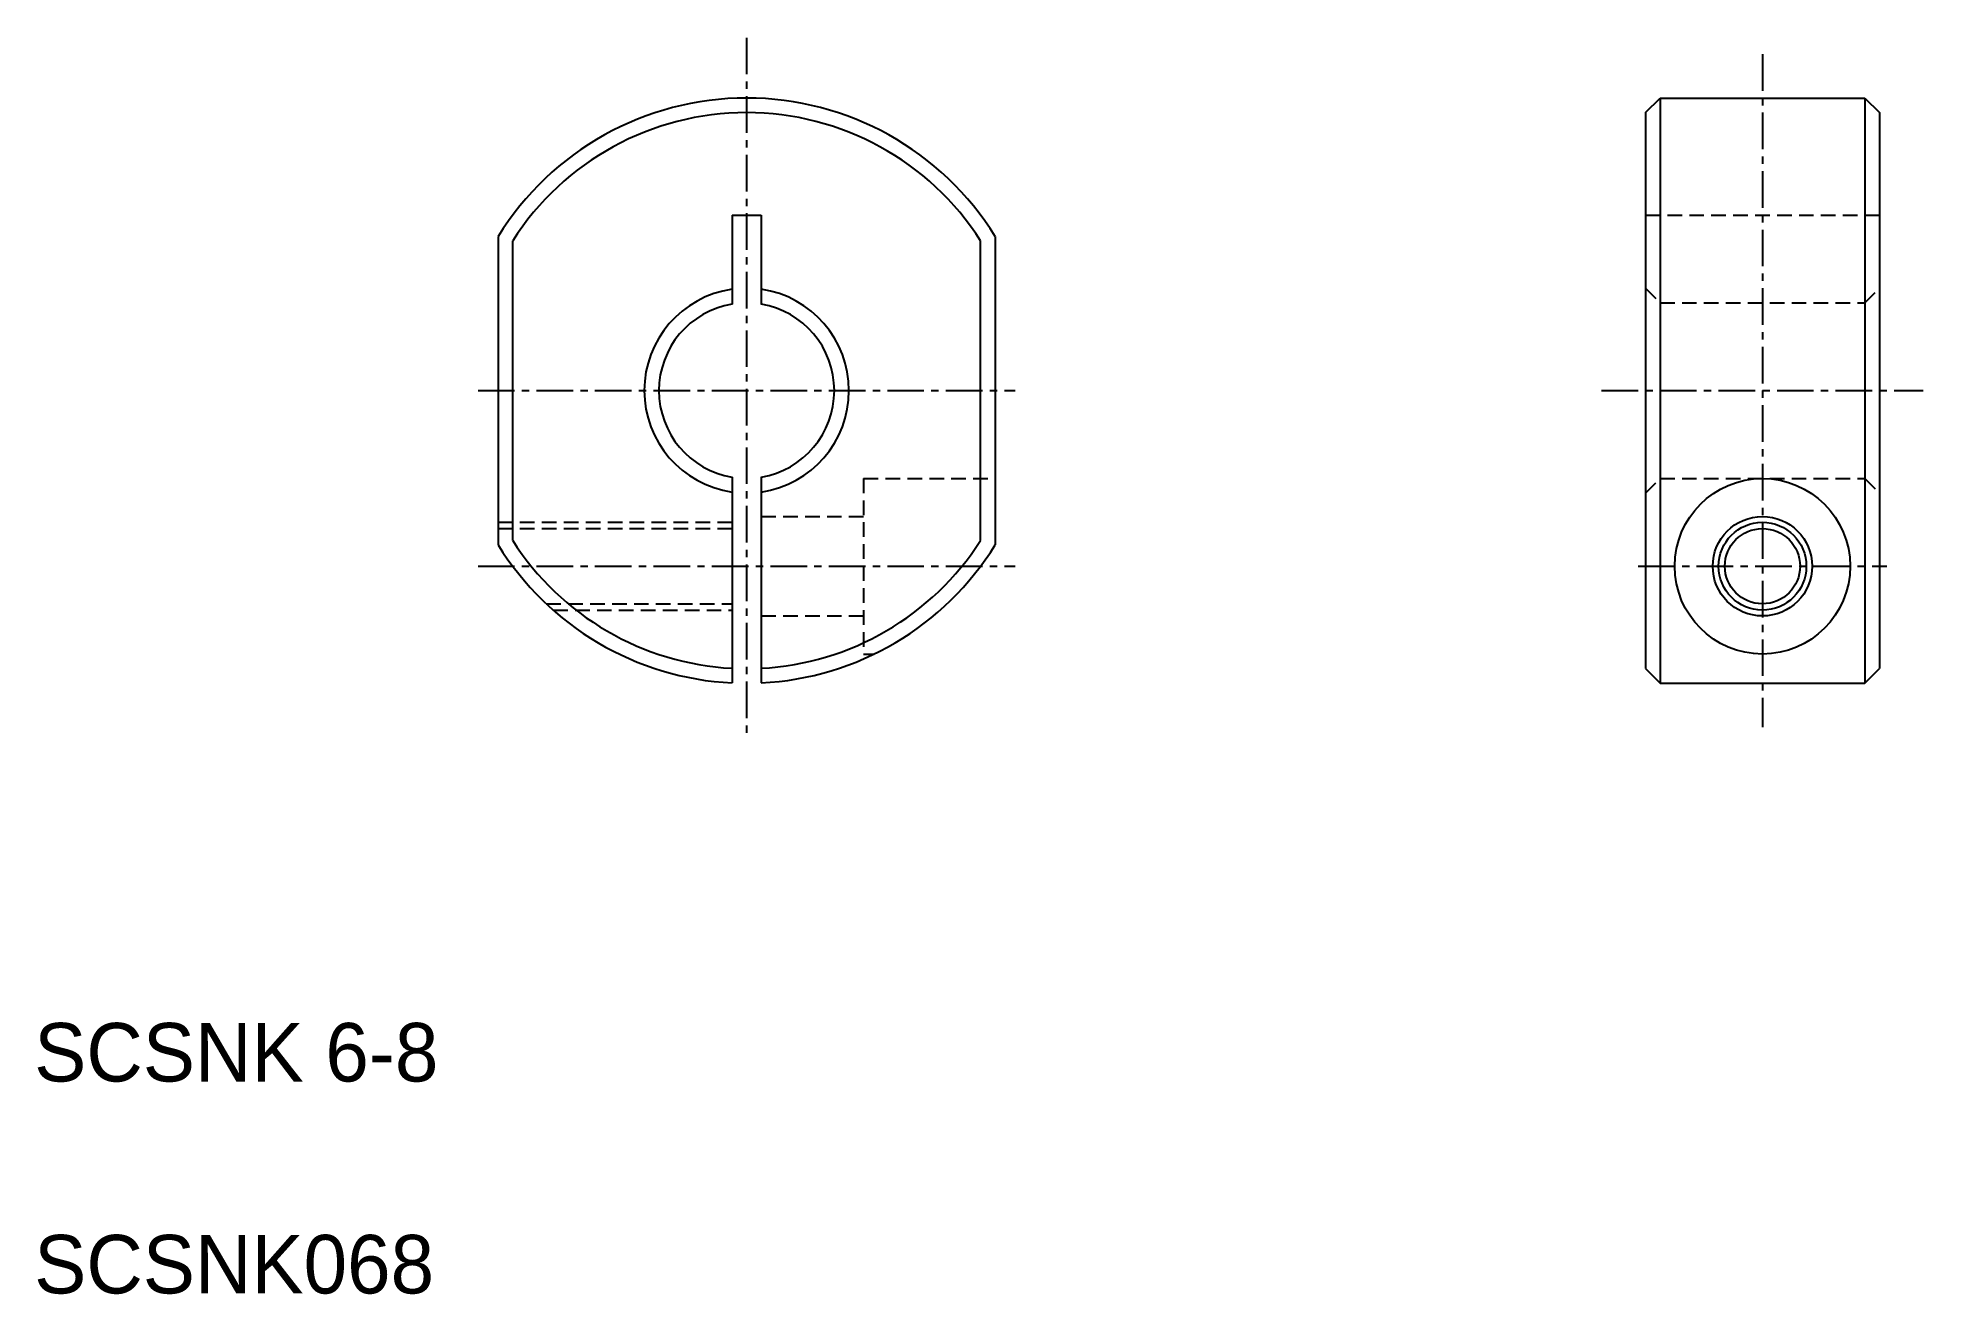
# Model space of a CAD drawing. Extents: x 34.8 to 99.2, y 63.4 to 106.4.
import ezdxf

# ---------------------------------------------------------------- set-up
doc = ezdxf.new("R2010")
doc.units = 0
doc.linetypes.add('CENTER', pattern=[2, 1.25, -0.25, 0.25, -0.25])
doc.linetypes.add('DASHED', pattern=[0.75, 0.5, -0.25])
doc.layers.get('0').update_dxf_attribs({"linetype": 'CONTINUOUS'})
doc.layers.add('CENTER', color=1, linetype='CENTER')

msp = doc.modelspace()

# ---------------------------------------------------------------- linework, layer by layer
at = {"color": 7, "linetype": 'CONTINUOUS'}
for p, q in [((89.745, 103.828), (90.245, 104.328)), ((89.745, 103.828), (89.745, 84.828)), ((90.245, 104.328), (97.245, 104.328)), ((90.245, 104.328), (90.245, 84.328)), ((97.245, 104.328), (97.745, 103.828)), ((97.245, 104.328), (97.245, 84.328)), ((97.745, 103.828), (97.745, 84.828)), ((58.508, 100.328), (59.508, 100.328)), ((58.508, 100.328), (58.508, 97.286)), ((59.508, 100.328), (59.508, 97.286)), ((50.508, 99.596), (50.508, 89.06)), ((51.008, 89.204), (51.008, 99.451)), ((67.008, 89.204), (67.008, 99.451)), ((67.508, 99.596), (67.508, 89.06)), ((58.508, 91.37), (58.508, 84.34)), ((59.508, 91.37), (59.508, 84.34)), ((89.745, 84.828), (90.245, 84.328)), ((97.245, 84.328), (97.745, 84.828)), ((90.245, 84.328), (97.245, 84.328))]:
    msp.add_line(p, q, dxfattribs=at)
at = {"color": 3, "linetype": 'DASHED'}
for p, q in [((89.745, 100.328), (97.745, 100.328)), ((89.745, 97.828), (90.245, 97.328)), ((97.245, 97.328), (97.745, 97.828)), ((90.245, 97.328), (97.245, 97.328)), ((90.245, 97.328), (90.245, 91.328)), ((97.245, 97.328), (97.245, 91.328)), ((63.008, 91.328), (63.008, 85.328)), ((63.008, 91.328), (67.508, 91.328)), ((89.745, 90.828), (90.245, 91.328)), ((90.245, 91.328), (97.245, 91.328)), ((97.245, 91.328), (97.745, 90.828)), ((50.508, 89.828), (58.508, 89.828)), ((59.508, 90.028), (63.008, 90.028)), ((50.508, 89.613), (58.508, 89.613)), ((52.158, 87.042), (58.508, 87.042)), ((52.393, 86.828), (58.508, 86.828)), ((59.508, 86.628), (63.008, 86.628)), ((63.008, 85.328), (63.367, 85.328))]:
    msp.add_line(p, q, dxfattribs=at)
at = {"color": 7, "linetype": 'CONTINUOUS'}
for radius in [3, 1.7, 1.286]:
    msp.add_circle((93.745, 88.328), radius, dxfattribs=at)
at = {"color": 3, "linetype": 'CONTINUOUS'}
msp.add_circle((93.745, 88.328), 1.5, dxfattribs=at)
at = {"color": 7, "linetype": 'CONTINUOUS'}
for radius, start, end in [(10, 31.78833, 148.21167), (9.5, 32.6369, 147.3631), (3.5, 98.21321, 261.78679), (3.5, 278.21321, 81.78679), (3, 99.59407, 260.40593), (3, 279.59407, 80.40593), (10, 211.78833, 267.13402), (9.5, 212.6369, 266.98304), (9.5, 273.01696, 327.3631), (10, 272.86598, 328.21167)]:
    msp.add_arc((59.008, 94.328), radius, start, end, dxfattribs=at)
at = {"layer": 'CENTER', "color": 1, "linetype": 'CENTER'}
for p, q in [((59.008, 106.388), (59.008, 82.59)), ((93.745, 105.828), (93.745, 82.828)), ((49.823, 94.328), (68.193, 94.328)), ((88.245, 94.328), (99.245, 94.328)), ((49.823, 88.328), (68.193, 88.328)), ((89.495, 88.328), (97.995, 88.328))]:
    msp.add_line(p, q, dxfattribs=at)

# ---------------------------------------------------------------- texts
at = {"color": 7, "linetype": 'CONTINUOUS'}
for s, p in [('SCSNK 6-8', (34.645, 70.719)), ('SCSNK068', (34.645, 63.476))]:
    msp.add_text(s, height=2, dxfattribs=at).set_placement(p)

doc.saveas('drawing.dxf')
